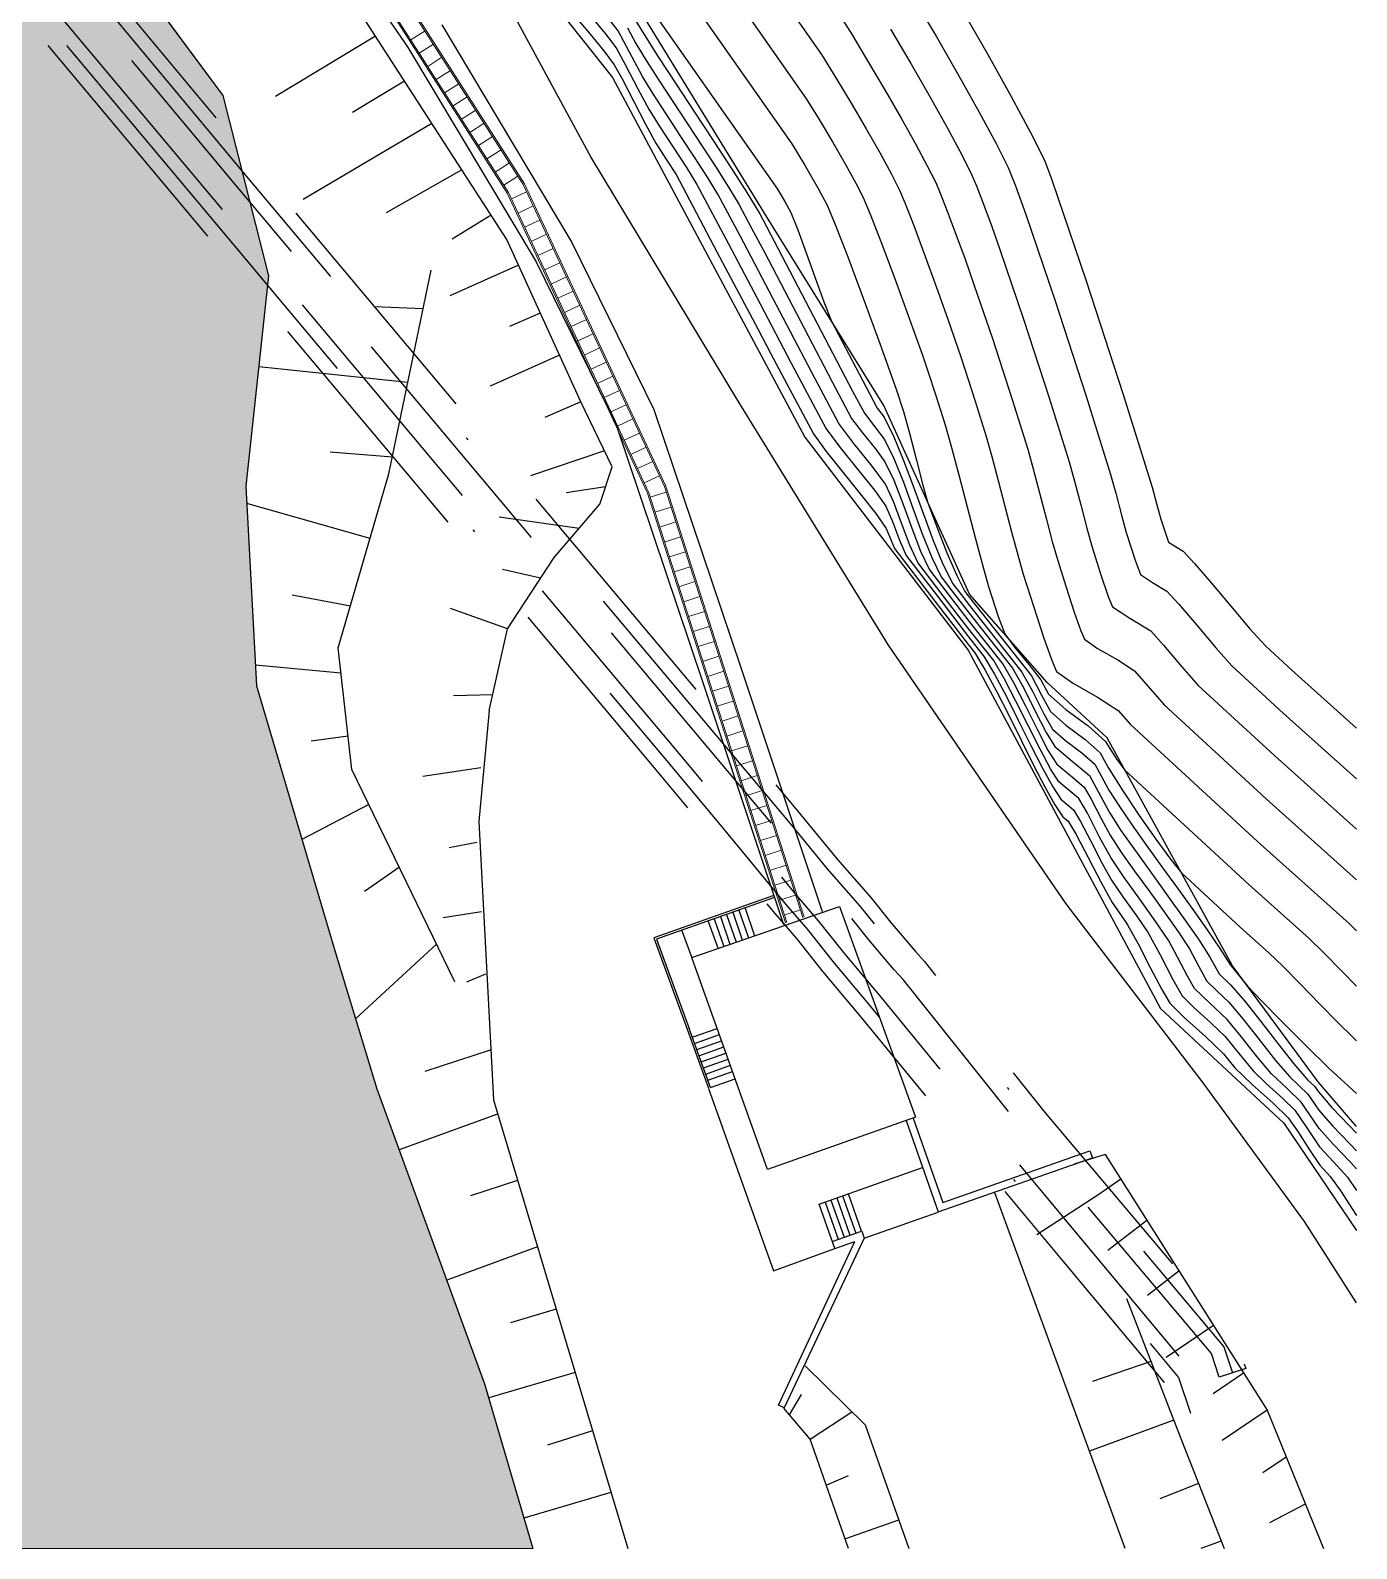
# Model space of a CAD drawing. Extents: x -367 to 63045, y 275 to 109039.
# Drawn here: x 62325.2 to 62376, y 108270.2 to 108328.4 of the extents above; entities that cross this region are included whole.
import ezdxf

# ---------------------------------------------------------------- set-up
doc = ezdxf.new("R2010")
doc.units = 0
doc.header["$LTSCALE"] = 25.401856
doc.header["$MEASUREMENT"] = 0
doc.linetypes.add('TRATTEGGIATA2', pattern=[0.375, 0.25, -0.125])
doc.linetypes.add('TRATTOPUNTO2', pattern=[12.7, 6.35, -3.175, 0, -3.175])
for name, color, linetype in [('Bâti', 7, 'Continuous'), ('CANALISATION', 2, 'Continuous'), ('colore lago', 131, 'Continuous'), ('Conduite 1000', 170, 'Continuous'), ('curve livello 5m', 7, 'Continuous'), ('Limite fiume', 6, 'Continuous'), ('pendenze', 2, 'Continuous'), ('Per+Mod Surf', 7, 'Continuous'), ('SCALE', 2, 'Continuous'), ('Strade', 7, 'Continuous'), ('TalusHautBas', 7, 'Continuous')]:
    doc.layers.add(name, color=color, linetype=linetype)
doc.layers.add('Colori bordi', color=5, linetype='Continuous', plot=False)
doc.layers.add('no_plot', color=5, linetype='Continuous', plot=False)

msp = doc.modelspace()

# ---------------------------------------------------------------- hatches: boundary and pattern name
at = {"layer": 'colore lago', "linetype": 'Continuous', "lineweight": 0}
msp.add_hatch(color=256, dxfattribs=at).paths.add_polyline_path([(62336.92323, 108293.04813), (62333.90524, 108303.27811), (62333.50124, 108310.92212), (62334.36424, 108318.97013), (62332.61625, 108325.87713), (62326.06826, 108334.70213), (62319.40526, 108340.13313), (62316.61826, 108344.33414), (62312.52126, 108349.63313), (62306.31327, 108355.78014), (62304.17027, 108355.55414), (62302.59827, 108357.25814), (62302.86027, 108361.51714), (62293.86072, 108373.91181), (62285.29071, 108385.71488), (62282.40962, 108385.02816), (62274.51151, 108391.43158), (62273.76615, 108394.55875), (62260.40498, 108410.55144), (62260.52889, 108410.65209), (62260.3153, 108410.90117), (62255.5903, 108416.41117), (62250.33131, 108421.94018), (62241.24231, 108431.17917), (62234.98331, 108437.62619), (62227.60532, 108445.26418), (62220.97633, 108452.32219), (62211.76733, 108462.6542), (62208.62233, 108466.7012), (62197.58734, 108482.1832), (62191.89137, 108491.3199), (62191.43882, 108491.03891), (62186.59769, 108488.03303), (62181.27969, 108484.73108), (62168.59034, 108476.85222), (62174.6282, 108467.19098), (62189.12332, 108443.99721), (62186.69934, 108442.47111), (62188.56332, 108439.28421), (62189.55032, 108437.2682), (62191.19031, 108432.91621), (62192.78731, 108428.64721), (62194.52631, 108424.4992), (62197.2043, 108419.1592), (62200.2003, 108414.07821), (62204.1643, 108407.81121), (62206.6852, 108403.75234), (62207.99329, 108401.6462), (62212.81229, 108394.01118), (62216.40901, 108388.33722), (62217.92529, 108388.60119), (62221.00729, 108386.75419), (62224.21728, 108383.37418), (62224.25628, 108374.64619), (62231.54027, 108364.01618), (62237.33527, 108356.54217), (62246.91026, 108344.37718), (62258.01525, 108328.60216), (62257.89824, 108328.25189), (62266.16024, 108316.11416), (62275.87224, 108302.28214), (62285.89723, 108284.80716), (62293.80836, 108270.24562), (62344.47634, 108270.24559), (62342.63322, 108276.55612), (62338.51123, 108287.84912)])

# ---------------------------------------------------------------- linework, layer by layer
at = {"layer": 'Bâti', "color": 2, "linetype": 'Continuous'}
for p, q in [((62335.88325, 108333.28614), (62339.67724, 108327.73714)), ((62340.99163, 108328.57867), (62345.97806, 108320.24771)), ((62339.67724, 108327.73714), (62344.60624, 108319.50213)), ((62345.97806, 108320.24771), (62349.11489, 108313.85729)), ((62344.60624, 108319.50213), (62347.66923, 108313.26213)), ((62349.11489, 108313.85729), (62352.442, 108303.977)), ((62347.66923, 108313.26213), (62350.96323, 108303.48014)), ((62352.442, 108303.977), (62355.55812, 108294.6316)), ((62350.96323, 108303.48014), (62354.07822, 108294.13813)), ((62353.66949, 108295.22959), (62349.11241, 108293.63059)), ((62353.69598, 108295.15409), (62349.21526, 108293.58189)), ((62350.56922, 108292.88111), (62356.21522, 108294.83011)), ((62356.21522, 108294.83011), (62359.12611, 108286.76203)), ((62349.11241, 108293.63059), (62350.38494, 108290.13114)), ((62349.21526, 108293.58189), (62350.46013, 108290.15849)), ((62350.56851, 108292.88166), (62350.18423, 108293.92188)), ((62353.45722, 108284.76112), (62350.56922, 108292.88111)), ((62350.38494, 108290.13114), (62351.20799, 108287.86775)), ((62351.28318, 108287.89509), (62350.46013, 108290.15849)), ((62351.19822, 108287.86411), (62353.68922, 108280.88111)), ((62359.12611, 108286.76203), (62353.45722, 108284.76112)), ((62358.76747, 108286.63544), (62359.99422, 108283.14112)), ((62359.0315, 108286.72864), (62360.16567, 108283.49802)), ((62360.16567, 108283.49802), (62365.80152, 108285.47534)), ((62365.80152, 108285.47534), (62365.89422, 108285.21112)), ((62355.44122, 108283.43412), (62359.3977, 108284.84028)), ((62359.99422, 108283.14112), (62365.89422, 108285.21112)), ((62357.16148, 108282.13483), (62359.99406, 108283.12311)), ((62353.87921, 108275.73814), (62356.80321, 108282.00413)), ((62357.16148, 108282.13483), (62354.09621, 108275.64011)), ((62353.68922, 108280.88111), (62356.03222, 108281.72913)), ((62354.09621, 108275.64011), (62353.87921, 108275.73814))]:
    msp.add_line(p, q, dxfattribs=at)
at = {"layer": 'CANALISATION', "linetype": 'Continuous', "lineweight": 0}
for p, q in [((62340.3528, 108328.34694), (62339.80889, 108327.999)), ((62340.67613, 108327.84151), (62340.13222, 108327.49357)), ((62340.99945, 108327.33608), (62340.45554, 108326.98814)), ((62341.32277, 108326.83065), (62340.77887, 108326.48271)), ((62341.6461, 108326.32521), (62341.10219, 108325.97728)), ((62341.96942, 108325.81978), (62341.42552, 108325.47185)), ((62342.29275, 108325.31435), (62341.74884, 108324.96641)), ((62342.61607, 108324.80892), (62342.07216, 108324.46098)), ((62342.9394, 108324.30349), (62342.39549, 108323.95555)), ((62343.26272, 108323.79806), (62342.71881, 108323.45012)), ((62343.58605, 108323.29262), (62343.04214, 108322.94469)), ((62343.90937, 108322.78719), (62343.36546, 108322.43925)), ((62343.65827, 108321.91703), (62344.24322, 108322.1904)), ((62343.9123, 108321.37346), (62344.49725, 108321.64683)), ((62344.16633, 108320.82989), (62344.75128, 108321.10326)), ((62344.42036, 108320.28632), (62345.00531, 108320.55969)), ((62344.6744, 108319.74275), (62345.25934, 108320.01612)), ((62344.92843, 108319.19918), (62345.51338, 108319.47255)), ((62345.18246, 108318.65561), (62345.76741, 108318.92898)), ((62345.43649, 108318.11204), (62346.02144, 108318.38541)), ((62345.69052, 108317.56847), (62346.27547, 108317.84184)), ((62345.94455, 108317.0249), (62346.5295, 108317.29827)), ((62346.19858, 108316.48133), (62346.78353, 108316.7547)), ((62346.45262, 108315.93776), (62347.03756, 108316.21113)), ((62346.70665, 108315.39419), (62347.2916, 108315.66756)), ((62346.96068, 108314.85062), (62347.54563, 108315.12399)), ((62347.21471, 108314.30705), (62347.79966, 108314.58042)), ((62347.46874, 108313.76348), (62348.05369, 108314.03685)), ((62347.72277, 108313.21991), (62348.30772, 108313.49328)), ((62347.97681, 108312.67634), (62348.56175, 108312.94971)), ((62348.23084, 108312.13277), (62348.81579, 108312.40614)), ((62348.48487, 108311.5892), (62349.06982, 108311.86257)), ((62348.7389, 108311.04563), (62349.32385, 108311.319)), ((62348.97128, 108310.49357), (62349.58608, 108310.69087)), ((62349.15462, 108309.92227), (62349.76941, 108310.11956)), ((62349.33796, 108309.35096), (62349.95275, 108309.54826)), ((62349.5213, 108308.77966), (62350.13609, 108308.97696)), ((62349.70464, 108308.20836), (62350.31943, 108308.40565)), ((62349.88798, 108307.63706), (62350.50277, 108307.83435)), ((62350.07131, 108307.06575), (62350.68611, 108307.26305)), ((62350.25465, 108306.49445), (62350.86945, 108306.69175)), ((62350.43799, 108305.92315), (62351.05278, 108306.12044)), ((62350.62133, 108305.35184), (62351.23612, 108305.54914)), ((62350.80467, 108304.78054), (62351.41946, 108304.97784)), ((62350.98801, 108304.20924), (62351.6028, 108304.40653)), ((62351.17135, 108303.63794), (62351.78614, 108303.83523)), ((62351.35469, 108303.06663), (62351.96948, 108303.26393)), ((62351.53802, 108302.49533), (62352.15282, 108302.69263)), ((62351.72136, 108301.92403), (62352.33616, 108302.12132)), ((62351.9047, 108301.35273), (62352.51949, 108301.55002)), ((62352.08804, 108300.78142), (62352.70283, 108300.97872)), ((62352.27138, 108300.21012), (62352.88617, 108300.40741)), ((62352.45472, 108299.63882), (62353.06951, 108299.83611)), ((62352.63806, 108299.06751), (62353.25285, 108299.26481)), ((62352.8214, 108298.49621), (62353.43619, 108298.69351)), ((62353.00473, 108297.92491), (62353.61953, 108298.1222)), ((62353.18807, 108297.35361), (62353.80287, 108297.5509)), ((62353.37141, 108296.7823), (62353.9862, 108296.9796)), ((62353.55475, 108296.211), (62354.16954, 108296.40829)), ((62353.73809, 108295.6397), (62354.35288, 108295.83699)), ((62353.92143, 108295.06839), (62354.53622, 108295.26569)), ((62354.10477, 108294.49709), (62354.71956, 108294.69439))]:
    msp.add_line(p, q, dxfattribs=at)
at = {"layer": 'CANALISATION', "linetype": 'Continuous', "lineweight": 0, "flags": 128}
for points in [[(62317.26785, 108357.54334), (62331.1538, 108340.96787), (62338.2854, 108331.57877), (62344.11328, 108322.46843), (62349.51742, 108310.90481), (62354.81089, 108294.40978)], [(62317.31395, 108357.56618), (62331.19291, 108340.99907), (62338.32645, 108331.60742), (62344.15719, 108322.4926), (62349.56407, 108310.92311), (62354.85852, 108294.42506)], [(62316.67262, 108357.2484), (62330.64896, 108340.56505), (62337.7555, 108331.20893), (62343.54639, 108322.15642), (62348.91514, 108310.66853), (62354.1961, 108294.21248)], [(62330.60626, 108340.53814), (62337.71424, 108331.18013), (62343.50224, 108322.13212), (62348.86823, 108310.65013), (62354.14822, 108294.19712)]]:
    msp.add_lwpolyline(points, dxfattribs=at)
at = {"layer": 'Colori bordi', "linetype": 'Continuous', "lineweight": 0, "flags": 128}
msp.add_lwpolyline([(62293.80836, 108270.24562), (62344.47634, 108270.24559), (62342.63322, 108276.55612), (62338.51123, 108287.84912), (62336.92323, 108293.04813), (62333.90524, 108303.27811), (62333.50124, 108310.92212), (62334.36424, 108318.97013), (62332.61625, 108325.87713), (62326.06826, 108334.70213), (62319.40526, 108340.13313), (62316.61826, 108344.33414), (62312.52126, 108349.63313), (62306.31327, 108355.78014), (62304.17027, 108355.55414), (62302.59827, 108357.25814), (62302.86027, 108361.51714), (62293.86072, 108373.91181)], dxfattribs=at)
at = {"layer": 'Conduite 1000', "linetype": 'TRATTEGGIATA2', "ltscale": 1.5, "flags": 128}
for points, elevation in [([(62251.95946, 108435.53684), (62257.4907, 108429.58396), (62263.07437, 108424.05841), (62264.02223, 108422.78383), (62264.81419, 108421.02543), (62266.05072, 108417.42945), (62273.68149, 108396.40989), (62274.80459, 108394.23107), (62275.54754, 108393.3015), (62285.15483, 108381.73258), (62287.02351, 108379.45941), (62288.3225, 108377.94112), (62288.51647, 108377.71842), (62290.86799, 108375.02093), (62291.05237, 108374.80341), (62292.10461, 108373.56749), (62292.17715, 108373.4816), (62295.67762, 108369.23307), (62299.92524, 108364.06733), (62304.18014, 108358.89406), (62309.20658, 108352.82374), (62314.23312, 108346.7533), (62319.36916, 108340.58435), (62324.5069, 108334.41528), (62329.22024, 108328.76836), (62333.93474, 108323.12195), (62354.72119, 108298.35522), (62356.13646, 108296.63077), (62357.41948, 108295.16879), (62358.1715, 108294.23255), (62359.12181, 108293.10567), (62359.46553, 108292.72139), (62364.09006, 108286.93347), (62371.40697, 108278.241), (62371.76234, 108277.14286), (62370.74431, 108276.81342), (62370.45345, 108277.71223), (62363.26266, 108286.25487), (62358.64817, 108292.03023), (62358.31389, 108292.40394), (62357.34529, 108293.55252), (62356.59987, 108294.48054), (62355.32057, 108295.93828), (62353.89782, 108297.67185), (62333.11428, 108322.43512), (62328.39878, 108328.08271), (62323.68507, 108333.73008), (62318.54685, 108339.89972), (62313.40989, 108346.06977), (62308.38244, 108352.14133), (62303.35487, 108358.21301), (62299.09877, 108363.38775), (62294.85182, 108368.55267), (62291.35549, 108372.79617), (62291.28851, 108372.87547), (62290.2369, 108374.11066), (62290.05656, 108374.32342), (62287.70961, 108377.01565), (62287.51254, 108377.24192), (62286.20363, 108378.7718), (62284.32996, 108381.05104), (62274.71796, 108392.62562), (62273.90228, 108393.64619), (62272.69906, 108395.98046), (62265.04183, 108417.07289), (62263.81836, 108420.63092), (62263.09432, 108422.23852), (62262.26413, 108423.35486), (62256.72212, 108428.83919), (62251.1756, 108434.80851)], 279.04002), ([(62252.41321, 108431.84472), (62254.14115, 108430.06182), (62258.02784, 108426.06464), (62261.92291, 108422.06028), (62262.7758, 108420.95461), (62263.27823, 108419.7726), (62264.06082, 108417.4834), (62264.96708, 108414.69504), (62265.87182, 108411.91133), (62271.4111, 108395.0468), (62272.60671, 108392.52841), (62273.16639, 108391.87993), (62283.44518, 108379.71143), (62284.98426, 108377.84661), (62285.99854, 108376.72741), (62287.47736, 108375.21273), (62288.9777, 108373.67422), (62289.15044, 108373.48544), (62290.34883, 108372.2227), (62292.05886, 108370.14168), (62293.77573, 108368.05304), (62298.89739, 108361.89308), (62304.02188, 108355.73194), (62307.20367, 108351.89342), (62314.27247, 108343.36907), (62319.39961, 108337.2491), (62323.03994, 108332.90385), (62324.53695, 108331.11621), (62324.65013, 108330.97909), (62325.7453, 108329.67485), (62334.25039, 108319.52437), (62334.42615, 108319.3151), (62350.21247, 108300.51809), (62352.17408, 108298.15808), (62354.56962, 108295.25147), (62355.40394, 108294.28255), (62356.42608, 108293.00175), (62357.81361, 108291.33771), (62361.63176, 108286.69279), (62365.61676, 108281.91706), (62369.66666, 108277.06356), (62370.1606, 108275.60771), (62369.14733, 108275.26393), (62368.71742, 108276.53105), (62364.79521, 108281.23153), (62360.80768, 108286.01029), (62356.98941, 108290.65536), (62355.59692, 108292.32534), (62354.58008, 108293.5995), (62353.75126, 108294.56203), (62351.34979, 108297.47584), (62349.39134, 108299.83204), (62333.60679, 108318.62695), (62333.43063, 108318.83669), (62324.92551, 108328.98721), (62323.82779, 108330.29449), (62323.71416, 108330.43217), (62322.21974, 108332.21671), (62318.57941, 108336.56196), (62313.45054, 108342.68399), (62306.37988, 108351.21058), (62303.19867, 108355.04841), (62298.07463, 108361.209), (62292.95105, 108367.37127), (62291.23217, 108369.46236), (62289.5464, 108371.51386), (62288.36762, 108372.75592), (62288.19978, 108372.93934), (62286.71174, 108374.46524), (62285.21904, 108375.99415), (62284.17478, 108377.14643), (62282.62383, 108379.02563), (62272.35264, 108391.18512), (62271.70215, 108391.93883), (62270.41558, 108394.64883), (62264.85473, 108411.57901), (62263.94947, 108414.36431), (62263.04573, 108417.14495), (62262.27832, 108419.38975), (62261.84475, 108420.40974), (62261.11315, 108421.35819), (62257.26071, 108425.31871), (62253.3734, 108429.31652), (62251.64486, 108431.10005)], 277.83343)]:
    msp.add_lwpolyline(points, close=True, dxfattribs=dict(at, elevation=elevation))
at = {"layer": 'Conduite 1000', "linetype": 'TRATTOPUNTO2', "ltscale": 0.1, "flags": 128}
for points, elevation in [([(62251.56753, 108435.17267), (62257.10641, 108429.21158), (62262.66925, 108423.70664), (62263.55828, 108422.51117), (62264.31628, 108420.82817), (62265.54628, 108417.25117), (62273.19028, 108396.19517), (62274.35343, 108393.93863), (62275.13275, 108392.96356), (62284.7424, 108381.39181), (62286.61357, 108379.1156), (62287.91752, 108377.59152), (62288.11304, 108377.36704), (62290.46228, 108374.67217), (62290.64464, 108374.45703), (62291.69656, 108373.22148), (62291.76632, 108373.13888), (62295.26472, 108368.89287), (62299.512, 108363.72754), (62303.7675, 108358.55354), (62308.79451, 108352.48254), (62313.82151, 108346.41154), (62318.95801, 108340.24203), (62324.09598, 108334.07268), (62328.80951, 108328.42553), (62333.52451, 108322.77853), (62354.30951, 108298.01353), (62355.72851, 108296.28453), (62357.00968, 108294.82467), (62357.7584, 108293.89253), (62358.71785, 108292.7548), (62359.05685, 108292.37581), (62363.67636, 108286.59417), (62370.93021, 108277.97661), (62371.25333, 108276.97814)], 279.04002), ([(62252.02903, 108431.47238), (62253.75728, 108429.68917), (62257.64428, 108425.69167), (62261.51803, 108421.70923), (62262.31028, 108420.68217), (62262.77828, 108419.58117), (62263.55328, 108417.31417), (62264.45828, 108414.52967), (62265.36328, 108411.74517), (62270.91334, 108394.84782), (62272.15443, 108392.23362), (62272.75952, 108391.53252), (62283.03451, 108379.36853), (62284.57952, 108377.49652), (62285.60879, 108376.36078), (62287.09455, 108374.83898), (62288.58874, 108373.30678), (62288.75903, 108373.12068), (62289.94762, 108371.86828), (62291.64552, 108369.80202), (62293.36339, 108367.71216), (62298.48601, 108361.55104), (62303.61028, 108355.39017), (62306.79178, 108351.552), (62313.86151, 108343.02653), (62318.98951, 108336.90553), (62322.62984, 108332.56028), (62324.12555, 108330.77419), (62324.23896, 108330.63679), (62325.3354, 108329.33103), (62333.84051, 108319.18053), (62334.01647, 108318.97103), (62349.80191, 108300.17506), (62351.76193, 108297.81696), (62354.16044, 108294.90675), (62354.99201, 108293.94103), (62356.0115, 108292.66354), (62357.40151, 108290.99654), (62361.21972, 108286.35154), (62365.20599, 108281.5743), (62369.19204, 108276.7973), (62369.65397, 108275.43582)], 277.83343)]:
    msp.add_lwpolyline(points, dxfattribs=dict(at, elevation=elevation))
at = {"layer": 'curve livello 5m', "color": 2, "flags": 128}
for points in [[(62352.21764, 108332.16591), (62355.53008, 108327.43975), (62356.08022, 108326.55549), (62356.66437, 108325.58321), (62357.24111, 108324.59493), (62357.76901, 108323.66268), (62358.20665, 108322.85847), (62358.5126, 108322.25433), (62358.5126, 108322.25433), (62358.7312, 108321.73407), (62359.07067, 108320.86055), (62359.48645, 108319.75248), (62359.93401, 108318.5286), (62360.36878, 108317.30763), (62360.36878, 108317.30763), (62360.86976, 108315.83185), (62361.41225, 108314.16817), (62361.8335, 108312.81569), (62361.8335, 108312.81569), (62362.0472, 108312.0581), (62362.29144, 108311.1402), (62362.5495, 108310.14817), (62362.80464, 108309.1682), (62363.04017, 108308.28647), (62363.23934, 108307.58915), (62363.23934, 108307.58915), (62363.64813, 108306.28447), (62364.03832, 108305.10375), (62364.34977, 108304.22362), (62364.52234, 108303.82074), (62364.52234, 108303.82074), (62365.13575, 108303.38383), (62366.0954, 108302.84216), (62366.88723, 108302.3259), (62366.88723, 108302.3259), (62367.35041, 108301.7943), (62372.21457, 108297.31386), (62375.71995, 108294.17752), (62376.00822, 108293.89049)], [(62348.10572, 108328.46975), (62348.42514, 108327.86486), (62348.42514, 108327.86486), (62348.82175, 108327.21197), (62349.30112, 108326.45884), (62349.83558, 108325.63904), (62350.39742, 108324.78611), (62350.95898, 108323.9336), (62351.49255, 108323.11506), (62351.97045, 108322.36404), (62352.365, 108321.7141), (62352.365, 108321.7141), (62352.85034, 108320.79918), (62353.3403, 108319.87554), (62355.93543, 108314.91539), (62356.68009, 108313.51179), (62357.09194, 108312.96401), (62357.59798, 108312.34195), (62357.9566, 108311.85249), (62357.9566, 108311.85249), (62358.29548, 108311.1425), (62358.63672, 108310.25854), (62358.97881, 108309.31638), (62359.32021, 108308.43181), (62359.65941, 108307.72061), (62359.65941, 108307.72061), (62360.41634, 108306.73424), (62361.17121, 108305.75056), (62362.47877, 108304.09368), (62362.87965, 108303.39853), (62363.33385, 108302.5103), (62363.79287, 108301.5879), (62364.20816, 108300.79022), (62364.53122, 108300.27615), (62364.53122, 108300.27615), (62365.05671, 108299.83849), (62365.5823, 108299.40078), (62365.5823, 108299.40078), (62365.84587, 108298.94013), (62366.227, 108298.19624), (62366.57071, 108297.56382), (62366.57071, 108297.56382), (62366.98863, 108296.92621), (62367.51195, 108296.18136), (62368.08802, 108295.3828), (62368.66421, 108294.5841), (62369.18789, 108293.83879), (62369.6064, 108293.20042), (62369.6064, 108293.20042), (62369.96502, 108292.52704), (62370.27042, 108291.96751), (62370.27042, 108291.96751), (62370.65826, 108291.59693), (62371.11703, 108291.16763), (62371.11703, 108291.16763), (62371.65867, 108290.52818), (62372.28342, 108289.73226), (62372.90735, 108288.9375), (62373.44655, 108288.30148), (62373.44655, 108288.30148), (62374.14317, 108287.64612), (62374.55874, 108287.03029), (62375.08557, 108286.43252), (62375.75207, 108285.7393), (62376.00821, 108285.47288)]]:
    msp.add_lwpolyline(points, dxfattribs=at)
at = {"layer": 'Limite fiume', "color": 2, "linetype": 'Continuous'}
for p, q in [((62326.06825, 108334.70214), (62332.61624, 108325.87714)), ((62332.61624, 108325.87714), (62334.36424, 108318.97014)), ((62334.36424, 108318.97014), (62333.50123, 108310.92214)), ((62333.50123, 108310.92214), (62333.90523, 108303.27813)), ((62333.90523, 108303.27813), (62336.92322, 108293.04814)), ((62336.92322, 108293.04814), (62338.51122, 108287.84914)), ((62338.51122, 108287.84914), (62342.63321, 108276.55614)), ((62367.15196, 108270.24559), (62362.154, 108283.89887)), ((62354.89821, 108277.24412), (62357.19622, 108274.98612)), ((62342.63321, 108276.55614), (62344.47634, 108270.24561)), ((62357.19622, 108274.98612), (62358.87484, 108270.2456))]:
    msp.add_line(p, q, dxfattribs=at)
at = {"layer": 'no_plot', "flags": 128}
for points in [[(62350.89289, 108331.53532), (62354.95936, 108325.73332), (62355.44274, 108324.95334), (62355.95302, 108324.09637), (62356.43822, 108323.2528), (62356.84635, 108322.51301), (62357.12543, 108321.96739), (62357.39036, 108321.33685), (62357.80178, 108320.27818), (62358.3057, 108318.93526), (62358.84811, 108317.45197), (62359.37504, 108315.97221), (62359.6732, 108315.09391), (62359.99605, 108314.10378), (62360.24675, 108313.29886), (62360.50136, 108312.39628), (62360.79234, 108311.30271), (62361.09979, 108310.12082), (62361.40377, 108308.95329), (62361.68436, 108307.9028), (62361.92166, 108307.07203), (62362.29003, 108305.92889), (62362.53846, 108305.26036), (62362.91059, 108304.75986), (62363.46842, 108304.09384), (62363.92366, 108303.5051), (62364.21661, 108302.96022), (62364.88372, 108302.36483), (62365.73088, 108301.73883), (62366.39818, 108301.14333), (62366.47013, 108301.00963), (62366.83184, 108300.4607), (62367.14146, 108300.04468), (62371.88594, 108295.67449), (62374.18423, 108293.61816), (62374.74295, 108293.06585), (62375.4568, 108292.33914), (62376.00821, 108291.77736)], [(62349.56815, 108330.90472), (62354.38864, 108324.02689), (62354.90192, 108323.18679), (62355.40178, 108322.31773), (62355.73826, 108321.68045), (62356.04953, 108320.93964), (62356.5329, 108319.69582), (62357.12494, 108318.11804), (62357.76222, 108316.37534), (62358.3813, 108314.63678), (62358.66001, 108313.78204), (62358.88951, 108312.94893), (62359.1581, 108311.91604), (62359.41019, 108310.95166), (62359.59014, 108310.32406), (62359.93621, 108309.36647), (62360.33004, 108308.37157), (62360.70566, 108307.4994), (62360.99714, 108306.90998), (62361.09605, 108306.78108), (62361.1947, 108306.65253), (62363.56244, 108303.65225), (62363.95056, 108302.92021), (62364.29526, 108302.2892), (62364.87595, 108301.77094), (62365.61336, 108301.22604), (62366.19421, 108300.70769), (62366.49527, 108300.14818), (62367.05949, 108299.25949), (62367.68996, 108298.31442), (62368.31927, 108297.40988), (62368.87998, 108296.64277), (62369.30468, 108296.11003), (62371.5573, 108294.03512), (62372.64851, 108293.05879), (62373.1794, 108292.53687), (62373.85473, 108291.85236), (62374.58685, 108291.10456), (62375.28807, 108290.39282), (62375.87073, 108289.81643), (62376.00821, 108289.68988)], [(62348.2434, 108330.27413), (62353.81793, 108322.32046), (62354.12379, 108321.81191), (62354.35108, 108321.3935), (62354.62673, 108320.72549), (62354.94625, 108319.84724), (62355.28404, 108318.88699), (62355.61453, 108317.97297), (62355.91211, 108317.23341), (62357.4997, 108314.19898), (62357.6557, 108313.90495), (62357.92311, 108313.55735), (62358.29623, 108312.80985), (62358.67155, 108311.8993), (62359.04821, 108310.89083), (62359.42537, 108309.84956), (62359.80216, 108308.84061), (62360.17773, 108307.92912), (62360.55123, 108307.18019), (62360.86948, 108306.76547), (62361.18687, 108306.35187), (62363.20121, 108303.79939), (62363.6016, 108303.07052), (62364.03528, 108302.20335), (62364.37391, 108301.61819), (62364.86818, 108301.17706), (62365.49584, 108300.71326), (62365.99024, 108300.27205), (62366.23115, 108299.83122), (62366.52042, 108299.28672), (62366.9265, 108298.65602), (62367.41652, 108297.93988), (62367.96654, 108297.16271), (62368.55258, 108296.34886), (62369.15068, 108295.52272), (62369.73689, 108294.70866), (62370.28723, 108293.93107), (62370.77774, 108293.21431), (62371.18447, 108292.58278), (62371.21489, 108292.52631), (62371.25366, 108292.48967), (62371.84264, 108291.76501), (62372.36495, 108291.21239), (62373.15337, 108290.41003), (62374.06241, 108289.50433), (62374.94656, 108288.6417), (62376.00821, 108287.66448)], [(62359.00217, 108329.69248), (62359.91476, 108328.14449), (62360.78576, 108326.63016), (62361.56766, 108325.2321), (62362.21294, 108324.0329), (62362.67411, 108323.11516), (62362.95056, 108322.41387), (62363.35001, 108321.31389), (62364.45947, 108318.04567), (62365.66085, 108314.36133), (62366.59372, 108311.36618), (62366.78873, 108310.65269), (62367.00728, 108309.81294), (62367.19239, 108309.14052), (62367.53262, 108308.08214), (62367.73873, 108307.53579), (62368.19953, 108307.23652), (62368.74579, 108306.89923), (62369.20903, 108306.40499), (62369.89091, 108305.59842), (62370.62242, 108304.72815), (62371.23451, 108304.04285), (62373.20046, 108302.23199), (62376.00822, 108299.71982)], [(62345.93774, 108329.09245), (62346.60512, 108328.29772), (62347.19266, 108327.58299), (62347.59028, 108327.05322), (62347.89726, 108326.50904), (62348.33189, 108325.66962), (62348.79452, 108324.772), (62349.18547, 108324.0532), (62349.57274, 108323.44866), (62349.95908, 108322.84545), (62351.52537, 108319.89283), (62353.1066, 108316.91205), (62353.58901, 108315.99), (62355.21668, 108312.92206), (62355.70252, 108312.24847), (62356.33853, 108311.45132), (62357.01064, 108310.62828), (62357.60476, 108309.87702), (62358.00684, 108309.29521), (62358.32168, 108308.53124), (62359.73663, 108306.6874), (62361.14771, 108304.84859), (62361.39509, 108304.53512), (62361.79219, 108303.8725), (62362.23518, 108303.04773), (62362.70462, 108302.12454), (62363.18103, 108301.16667), (62363.64495, 108300.23786), (62364.07693, 108299.40184), (62364.45749, 108298.72234), (62364.76718, 108298.2631), (62364.97039, 108298.09386), (62365.27659, 108297.57927), (62365.73184, 108296.70047), (62366.22531, 108295.73975), (62366.64616, 108294.97945), (62366.94262, 108294.55331), (62367.2393, 108294.12689), (62367.64133, 108293.40232), (62368.11119, 108292.48969), (62368.54872, 108291.64628), (62368.85373, 108291.12932), (62369.39243, 108290.59416), (62370.22009, 108289.84663), (62370.91209, 108289.18459), (62371.34564, 108288.65116), (62372.01089, 108288.01463), (62372.81083, 108287.2942), (62373.38537, 108286.73225), (62373.75362, 108286.20923), (62374.20021, 108285.51133), (62374.60215, 108284.9291), (62375.01448, 108284.483), (62375.40193, 108283.92436), (62375.83343, 108283.25124), (62376.00821, 108282.99974)], [(62346.6283, 108328.99464), (62347.24935, 108328.24818), (62347.66958, 108327.69798), (62347.66958, 108327.69798), (62348.01986, 108327.06258), (62348.50299, 108326.12295), (62348.93202, 108325.32375), (62349.33869, 108324.67102), (62349.84763, 108323.89448), (62350.35603, 108323.11872), (62350.76105, 108322.46833), (62351.96703, 108320.19495), (62353.1845, 108317.89988), (62354.37115, 108315.6318), (62355.70449, 108313.11864), (62356.22484, 108312.40996), (62356.9009, 108311.5744), (62357.55015, 108310.7682), (62357.99009, 108310.14764), (62358.24862, 108309.55994), (62358.50886, 108308.84949), (62358.76759, 108308.26103), (62359.9632, 108306.70301), (62361.15555, 108305.14925), (62361.75632, 108304.38798), (62362.15459, 108303.71668), (62362.60184, 108302.87156), (62363.0728, 108301.93534), (62363.54222, 108300.99077), (62363.98481, 108300.12055), (62364.37534, 108299.40742), (62364.68852, 108298.93411), (62365.17436, 108298.5295), (62365.4387, 108298.08527), (62365.83171, 108297.32662), (62366.2577, 108296.49726), (62366.62101, 108295.84091), (62367.05736, 108295.20001), (62367.59154, 108294.45953), (62368.02833, 108293.81807), (62368.47528, 108292.99775), (62368.97144, 108292.03126), (62369.32596, 108291.40872), (62369.75895, 108290.97857), (62370.4242, 108290.37773), (62370.9804, 108289.8456), (62371.51392, 108289.18905), (62372.04594, 108288.5346), (62372.56518, 108288.03778), (62373.18954, 108287.47548), (62373.63797, 108287.03688), (62374.09803, 108286.35918), (62374.58768, 108285.6295), (62375.12294, 108285.05043), (62375.65789, 108284.47165), (62376.00821, 108283.95171)], [(62348.17169, 108329.13542), (62348.67455, 108328.30762), (62349.28234, 108327.35275), (62349.95996, 108326.31334), (62350.67232, 108325.23192), (62351.3843, 108324.15104), (62352.06081, 108323.11323), (62352.66673, 108322.16103), (62353.16697, 108321.33698), (62353.29199, 108321.10129), (62353.41821, 108320.86337), (62356.71757, 108314.55718), (62357.1679, 108313.70837), (62357.57198, 108313.1868), (62357.93985, 108312.70492), (62358.29872, 108311.97185), (62358.6599, 108311.06809), (62359.02227, 108310.07886), (62359.38471, 108309.08936), (62359.74609, 108308.18481), (62360.10532, 108307.4504), (62360.64291, 108306.74985), (62361.17904, 108306.05122), (62362.83999, 108303.94654), (62363.24173, 108303.23525), (62363.69405, 108302.3357), (62364.12248, 108301.49173), (62364.45257, 108300.94717), (62365.11935, 108300.39183), (62365.78627, 108299.83641), (62366.13129, 108299.20507), (62366.54557, 108298.42527), (62366.99012, 108297.74209), (62367.53988, 108296.95184), (62368.15281, 108296.09731), (62368.78687, 108295.22126), (62369.40002, 108294.36644), (62369.95022, 108293.57563), (62370.39544, 108292.8916), (62370.74266, 108292.24691), (62371.18535, 108291.82865), (62371.72435, 108291.20063), (62372.34462, 108290.41965), (62372.99155, 108289.58832), (62373.6105, 108288.80921), (62374.14685, 108288.18492), (62374.39577, 108287.95074), (62374.54427, 108287.73069), (62375.06199, 108287.13427), (62375.71656, 108286.44429), (62376.00821, 108286.14391)], [(62356.1008, 108329.14619), (62356.69755, 108328.18977), (62357.33167, 108327.14135), (62357.96992, 108326.05871), (62358.57909, 108324.99961), (62359.12593, 108324.02183), (62359.57724, 108323.18313), (62359.89977, 108322.54128), (62360.07204, 108322.13128), (62360.33955, 108321.44291), (62360.66721, 108320.56971), (62361.0199, 108319.60523), (62361.36253, 108318.64305), (62362.06633, 108316.56979), (62362.82845, 108314.23256), (62363.42024, 108312.33252), (62363.631, 108311.57962), (62363.87342, 108310.66012), (62364.12414, 108309.69445), (62364.3598, 108308.80303), (62364.55702, 108308.10627), (62364.88758, 108307.05129), (62365.20309, 108306.09655), (62365.45493, 108305.38486), (62365.59447, 108305.05909), (62366.09048, 108304.7058), (62366.86646, 108304.2678), (62367.50675, 108303.85035), (62368.03053, 108303.25534), (62368.64511, 108302.54381), (62372.5432, 108298.95324), (62376.00822, 108295.85301)], [(62360.88718, 108329.18738), (62361.8891, 108327.44543), (62362.78852, 108325.83723), (62363.5308, 108324.45778), (62364.06128, 108323.4021), (62364.34375, 108322.64931), (62365.65604, 108318.78361), (62367.07704, 108314.42572), (62368.18047, 108310.88301), (62368.34833, 108310.25761), (62368.51007, 108309.65764), (62368.81087, 108308.77414), (62369.36531, 108308.42367), (62369.80732, 108307.9629), (62370.45474, 108307.20753), (62371.19755, 108306.31943), (62371.92571, 108305.46042), (62372.52921, 108304.79236), (62373.5291, 108303.87136), (62376.00822, 108301.65323)], [(62376.00821, 108284.78612), (62375.7655, 108285.05594), (62375.10945, 108285.73385), (62374.57321, 108286.32989), (62374.57321, 108286.32989), (62374.22126, 108286.85438), (62373.89057, 108287.3415), (62373.89057, 108287.3415), (62373.34703, 108287.85623), (62372.74625, 108288.41804), (62372.74625, 108288.41804), (62372.20561, 108289.06738), (62371.59145, 108289.85431), (62371.04872, 108290.50662), (62371.04872, 108290.50662), (62370.37107, 108291.14073), (62369.79819, 108291.68812), (62369.79819, 108291.68812), (62369.53022, 108292.15867), (62369.15519, 108292.8892), (62368.81737, 108293.50925), (62368.81737, 108293.50925), (62368.3267, 108294.24177), (62367.70622, 108295.1063), (62367.08594, 108295.97059), (62366.59586, 108296.70236), (62366.59586, 108296.70236), (62366.17247, 108297.48138), (62365.703, 108298.39771), (62365.37833, 108298.96514), (62365.37833, 108298.96514), (62364.99406, 108299.28515), (62364.60987, 108299.60513), (62364.60987, 108299.60513), (62364.29233, 108300.09621), (62363.89019, 108300.84878), (62363.43754, 108301.75119), (62362.96848, 108302.69177), (62362.51712, 108303.55887), (62362.11754, 108304.24083), (62362.11754, 108304.24083), (62361.16338, 108305.4499), (62360.18977, 108306.71863), (62359.2135, 108307.99082), (62358.90441, 108308.6613), (62358.59324, 108309.49613), (62358.28217, 108310.33062), (62357.97335, 108311.00007), (62357.97335, 108311.00007), (62357.47298, 108311.68299), (62356.76692, 108312.55092), (62356.19229, 108313.31521), (62356.19229, 108313.31521), (62355.15329, 108315.27359), (62353.2624, 108318.88771), (62352.40868, 108320.49706), (62351.56303, 108322.09122), (62351.16332, 108322.74332), (62350.66714, 108323.51242), (62350.12253, 108324.34029), (62349.57753, 108325.16871), (62349.0802, 108325.93946), (62348.67858, 108326.59431), (62348.67858, 108326.59431), (62348.18111, 108327.53638), (62347.74889, 108328.34275), (62347.74889, 108328.34275), (62347.29721, 108328.92101)], [(62358.16692, 108328.41691), (62358.94234, 108327.1016), (62359.68242, 108325.81489), (62360.3468, 108324.62696), (62360.89509, 108323.60801), (62361.28694, 108322.82822), (62361.45624, 108322.4191), (62361.72431, 108321.71871), (62362.04103, 108320.86064), (62362.35627, 108319.97847), (62363.2629, 108317.30773), (62364.24465, 108314.29694), (62365.00698, 108311.84935), (62365.21255, 108311.10751), (62365.44891, 108310.20289), (62365.68124, 108309.31501), (62365.8747, 108308.6234), (62366.21041, 108307.56131), (62366.5037, 108306.69984), (62366.6666, 108306.29744), (62367.33449, 108305.86366), (62368.12627, 108305.37479), (62368.61784, 108304.83506), (62369.31968, 108303.99808), (62369.93981, 108303.29333), (62372.87183, 108300.59261), (62376.00822, 108297.78642)]]:
    msp.add_lwpolyline(points, dxfattribs=at)
at = {"layer": 'pendenze', "linetype": 'Continuous'}
for p, q in [((62338.45613, 108328.14757), (62334.62938, 108325.82985)), ((62339.56816, 108326.42552), (62337.57601, 108325.22544)), ((62340.61427, 108324.80556), (62335.69162, 108321.88602)), ((62341.76146, 108323.02907), (62338.8644, 108321.37946)), ((62342.8867, 108321.28657), (62341.39178, 108320.37878)), ((62343.93054, 108319.38132), (62341.30263, 108318.20413)), ((62340.27923, 108317.70781), (62338.42293, 108317.78658)), ((62344.76587, 108317.54475), (62343.59016, 108317.03598)), ((62345.49995, 108315.93081), (62342.85226, 108314.74476)), ((62339.69485, 108314.88094), (62333.99133, 108315.49254)), ((62346.31124, 108314.14714), (62344.93659, 108313.55226)), ((62339.10531, 108312.02902), (62336.7273, 108312.21466)), ((62347.21971, 108312.26826), (62344.38724, 108311.31813)), ((62347.26174, 108310.89524), (62345.75531, 108310.66755)), ((62338.2504, 108308.91356), (62333.53661, 108310.25283)), ((62346.24799, 108309.30336), (62343.19472, 108309.73607)), ((62344.77382, 108307.39528), (62343.31942, 108307.7339)), ((62337.49578, 108306.32805), (62335.2686, 108306.74526)), ((62343.51223, 108305.45714), (62341.33221, 108306.23799)), ((62337.13695, 108303.76274), (62333.86379, 108304.06212)), ((62342.94572, 108302.93089), (62341.4403, 108302.89311)), ((62337.40982, 108301.3449), (62336.00009, 108301.15474)), ((62342.49558, 108300.13451), (62340.26346, 108299.80141)), ((62338.20152, 108298.73811), (62335.64286, 108297.38814)), ((62342.34172, 108297.27403), (62341.27308, 108297.07472)), ((62339.37151, 108296.32695), (62338.04061, 108295.39934)), ((62342.51058, 108294.62706), (62341.05012, 108294.38982)), ((62340.79801, 108293.38719), (62337.69146, 108290.53298)), ((62342.66316, 108292.23527), (62341.94452, 108291.92427)), ((62342.84858, 108289.3289), (62340.34737, 108288.50993)), ((62343.1314, 108286.8838), (62339.36532, 108285.50917)), ((62366.38122, 108285.33112), (62365.19209, 108284.96478)), ((62343.89508, 108284.3332), (62342.09817, 108283.75001)), ((62366.97923, 108284.38733), (62366.14324, 108283.80298)), ((62366.14324, 108283.80298), (62363.76282, 108282.25592)), ((62367.97858, 108282.81015), (62366.48283, 108281.65359)), ((62344.65467, 108281.79622), (62341.18307, 108280.52907)), ((62369.206, 108280.87305), (62368.0012, 108279.93765)), ((62345.36947, 108279.40889), (62343.62591, 108278.8936)), ((62370.529, 108278.78506), (62368.71818, 108277.56595)), ((62368.13834, 108277.40893), (62365.90155, 108276.642)), ((62346.0958, 108276.98301), (62342.7905, 108276.01762)), ((62371.68354, 108276.96298), (62370.51976, 108276.17291)), ((62354.30457, 108275.37131), (62354.76577, 108276.14173)), ((62355.09121, 108274.43311), (62356.69028, 108275.48325)), ((62372.58321, 108275.54312), (62370.86074, 108274.38348)), ((62369.01502, 108275.15823), (62365.78629, 108273.97632)), ((62346.76443, 108274.74983), (62345.03602, 108274.20695)), ((62373.31304, 108273.74575), (62372.42391, 108273.14285)), ((62355.70793, 108272.67469), (62356.5573, 108273.04224)), ((62369.96239, 108272.73361), (62368.47053, 108272.14999)), ((62347.47107, 108272.38972), (62344.13471, 108271.41527)), ((62374.04278, 108271.9486), (62372.67471, 108271.23639)), ((62356.42676, 108270.62516), (62358.48265, 108271.35315)), ((62370.82478, 108270.52917), (62370.0501, 108270.24559))]:
    msp.add_line(p, q, dxfattribs=at)
at = {"layer": 'Per+Mod Surf', "color": 2, "linetype": 'Continuous'}
for p, q in [((62341.20925, 108334.53714), (62347.53024, 108326.56514)), ((62347.53024, 108326.56514), (62354.89424, 108312.79212)), ((62354.89424, 108312.79212), (62361.14223, 108304.63813)), ((62361.14223, 108304.63813), (62368.50522, 108290.92313)), ((62368.50522, 108290.92313), (62373.22522, 108286.53912)), ((62373.22522, 108286.53912), (62376.00821, 108282.42486))]:
    msp.add_line(p, q, dxfattribs=at)
at = {"layer": 'SCALE', "linetype": 'Continuous'}
for p, q in [((62352.36704, 108294.68778), (62352.73288, 108293.628)), ((62352.6033, 108294.76933), (62352.96914, 108293.70954)), ((62351.57542, 108293.22846), (62351.18854, 108294.27427)), ((62351.42366, 108294.35679), (62351.78784, 108293.30177)), ((62351.6595, 108294.43952), (62352.0241, 108293.38334)), ((62351.89535, 108294.52229), (62352.26036, 108293.46488)), ((62352.1312, 108294.60505), (62352.49662, 108293.54646)), ((62350.5827, 108289.82142), (62351.53676, 108290.16074)), ((62350.66812, 108289.5865), (62351.62052, 108289.92524)), ((62350.75354, 108289.35157), (62351.70428, 108289.68974)), ((62350.83897, 108289.11668), (62351.78805, 108289.4542)), ((62350.92439, 108288.88175), (62351.87181, 108289.2187)), ((62351.00982, 108288.64683), (62351.95557, 108288.98319)), ((62351.09524, 108288.4119), (62352.03933, 108288.74769)), ((62351.18067, 108288.17698), (62352.1231, 108288.51218)), ((62351.28318, 108287.89509), (62352.22361, 108288.22956)), ((62355.88917, 108283.59067), (62356.38879, 108282.16538)), ((62356.11232, 108283.67133), (62356.6127, 108282.24387)), ((62356.33602, 108283.7504), (62356.83661, 108282.32236)), ((62357.06422, 108282.40214), (62356.55972, 108283.82947)), ((62356.03222, 108281.72913), (62355.44122, 108283.43412)), ((62355.66602, 108283.50999), (62356.16488, 108282.08689)), ((62355.93602, 108282.00666), (62357.06422, 108282.40214)), ((62356.03161, 108281.7309), (62356.80321, 108282.00413)), ((62357.0676, 108282.4003), (62357.16148, 108282.13483))]:
    msp.add_line(p, q, dxfattribs=at)
at = {"layer": 'Strade', "color": 2, "linetype": 'Continuous', "flags": 128}
msp.add_lwpolyline([(62376.00821, 108279.65582), (62374.01221, 108282.77313), (62370.13022, 108288.07413), (62364.89323, 108294.93512), (62358.08823, 108304.83011), (62352.35924, 108314.13313), (62346.69724, 108323.52713), (62341.80125, 108332.57613), (62334.48425, 108340.88514), (62329.85326, 108346.53515), (62319.94126, 108357.86615), (62316.30442, 108362.02378)], dxfattribs=at)
at = {"layer": 'TalusHautBas', "color": 2, "linetype": 'Continuous'}
for p, q in [((62343.48624, 108320.35814), (62336.34025, 108331.42414)), ((62353.44524, 108321.20612), (62347.51724, 108330.88414)), ((62357.91423, 108314.00913), (62353.44524, 108321.20612)), ((62346.31124, 108314.14714), (62343.48624, 108320.35814)), ((62338.97323, 108311.39014), (62340.58524, 108319.18814)), ((62347.51423, 108311.65913), (62346.31124, 108314.14714)), ((62361.19823, 108306.78812), (62357.91423, 108314.00913)), ((62347.04023, 108310.22514), (62347.51423, 108311.65913)), ((62337.02823, 108304.72612), (62338.97323, 108311.39014)), ((62345.29123, 108308.19014), (62347.04023, 108310.22514)), ((62343.51223, 108305.45714), (62345.29123, 108308.19014)), ((62364.16423, 108303.40711), (62361.19823, 108306.78812)), ((62342.81123, 108302.33113), (62343.51223, 108305.45714)), ((62337.55323, 108300.07414), (62337.02823, 108304.72612)), ((62366.46223, 108301.28012), (62364.16423, 108303.40711)), ((62342.81123, 108302.33113), (62342.41723, 108298.08714)), ((62371.26022, 108292.55313), (62366.46223, 108301.28012)), ((62341.49922, 108291.94212), (62337.55323, 108300.07414)), ((62342.41723, 108298.08714), (62342.97022, 108287.42213)), ((62374.53622, 108288.12011), (62371.26022, 108292.55313)), ((62376.00821, 108286.40624), (62374.53622, 108288.12011)), ((62342.97022, 108287.42213), (62348.11304, 108270.2456)), ((62366.38122, 108285.33112), (62372.58321, 108275.54312)), ((62367.19722, 108279.8251), (62369.28421, 108274.46713)), ((62355.09121, 108274.43311), (62354.09008, 108275.62714)), ((62372.58321, 108275.54312), (62374.7343, 108270.24559)), ((62356.55988, 108270.2456), (62355.09121, 108274.43311)), ((62369.28421, 108274.46713), (62370.93572, 108270.24559))]:
    msp.add_line(p, q, dxfattribs=at)

doc.saveas('drawing.dxf')
